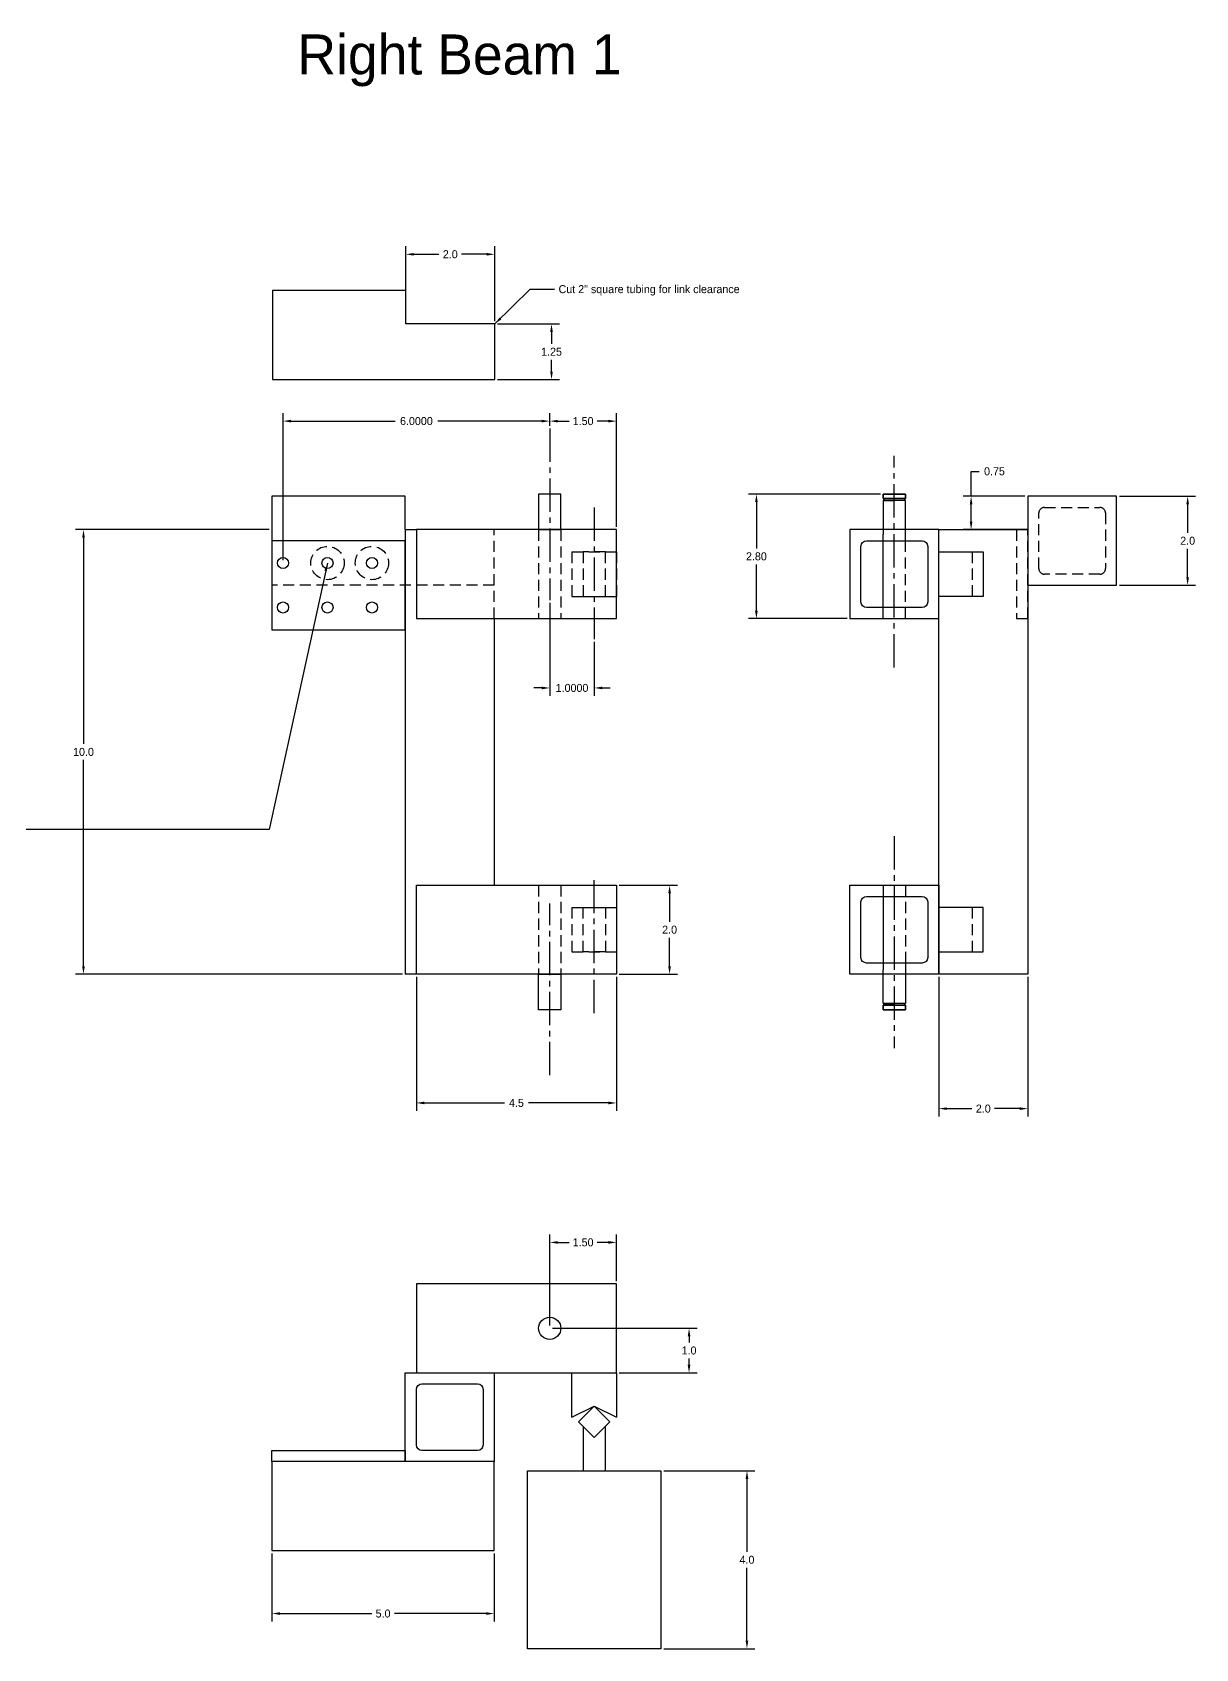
# Model space of a CAD drawing. Header units: inches. Extents: x -28.3 to 33.2, y -8.4 to 28.
# Drawn here: x 7.06 to 33.23, y -8.38 to 27.98 of the extents above; entities that cross this region are included whole.
import ezdxf

# ---------------------------------------------------------------- set-up
doc = ezdxf.new("R2010")
doc.units = ezdxf.units.IN
doc.header["$MEASUREMENT"] = 0
doc.linetypes.add('CENTER2', pattern=[1.125, 0.75, -0.125, 0.125, -0.125])
doc.linetypes.add('DASHED2', pattern=[0.375, 0.25, -0.125])
doc.layers.add('Dems', color=7, linetype='Continuous')
doc.dimstyles.get("Standard").update_dxf_attribs({"dimtxt": 0.18, "dimasz": 0.18, "dimexe": 0.18, "dimexo": 0.0625, "dimgap": 0.09, "dimtad": 0, "dimtih": 1, "dimtoh": 1, "dimdec": 4, "dimzin": 0, "dimdsep": 46, "dimtxsty": 'Standard', "dimcen": 0.09, "dimadec": 0, "dimazin": 0, "dimtfac": 1, "dimtdec": 4, "dimtofl": 0, "dimtmove": 0, "dimatfit": 3, "dimfxl": 0, "dimtolj": 1, "dimtzin": 0, "dimarcsym": 0})

# ---------------------------------------------------------------- blocks, each defined once
blk = doc.blocks.new('*D1')
at = {"color": 0, "lineweight": -2}
for p, q in [((12.386, 16.794), (8.031, 16.794)), ((8.211, 16.614), (8.211, 11.974)), ((8.211, 6.974), (8.211, 11.614)), ((15.386, 6.794), (8.031, 6.794))]:
    blk.add_line(p, q, dxfattribs=at)
at = {"color": 0}
for points in [[(8.181, 16.614), (8.241, 16.614), (8.211, 16.794)], [(8.181, 6.974), (8.241, 6.974), (8.211, 6.794)]]:
    blk.add_solid(points, dxfattribs=at)
at = {"layer": 'Defpoints', "color": 0}
for p in [(12.449, 16.794), (8.211, 6.794), (15.449, 6.794)]:
    blk.add_point(p, dxfattribs=at)
at = {"color": 0, "insert": (8.211, 11.794), "char_height": 0.18, "attachment_point": 5}
blk.add_mtext('\\A1;10.0', dxfattribs=at)
blk = doc.blocks.new('*D2')
at = {"color": 0, "lineweight": -2}
for p, q in [((15.699, 6.731), (15.699, 3.717)), ((20.199, 6.731), (20.199, 3.717)), ((15.879, 3.897), (17.679, 3.897)), ((20.019, 3.897), (18.219, 3.897))]:
    blk.add_line(p, q, dxfattribs=at)
at = {"color": 0}
for points in [[(15.879, 3.927), (15.879, 3.867), (15.699, 3.897)], [(20.019, 3.927), (20.019, 3.867), (20.199, 3.897)]]:
    blk.add_solid(points, dxfattribs=at)
at = {"layer": 'Defpoints', "color": 0}
for p in [(15.699, 6.794), (20.199, 6.794), (20.199, 3.897)]:
    blk.add_point(p, dxfattribs=at)
at = {"color": 0, "insert": (17.949, 3.897), "char_height": 0.18, "attachment_point": 5}
blk.add_mtext('\\A1;4.5', dxfattribs=at)
blk = doc.blocks.new('*D3')
at = {"color": 0, "lineweight": -2}
for p, q in [((18.699, 15.145), (18.699, 13.053)), ((19.699, 14.27), (19.699, 13.053)), ((18.519, 13.233), (18.339, 13.233)), ((19.879, 13.233), (20.059, 13.233))]:
    blk.add_line(p, q, dxfattribs=at)
at = {"color": 0}
for points in [[(18.519, 13.263), (18.519, 13.203), (18.699, 13.233)], [(19.879, 13.263), (19.879, 13.203), (19.699, 13.233)]]:
    blk.add_solid(points, dxfattribs=at)
at = {"layer": 'Defpoints', "color": 0}
for p in [(18.699, 15.207), (19.699, 14.332), (18.699, 13.233)]:
    blk.add_point(p, dxfattribs=at)
at = {"color": 0, "insert": (19.199, 13.233), "char_height": 0.18, "attachment_point": 5}
blk.add_mtext('\\A1;1.0000', dxfattribs=at)
blk = doc.blocks.new('*D4')
at = {"color": 0, "lineweight": -2}
for p, q in [((20.261, 8.794), (21.574, 8.794)), ((21.394, 8.614), (21.394, 7.974)), ((21.394, 6.974), (21.394, 7.614)), ((20.261, 6.794), (21.574, 6.794))]:
    blk.add_line(p, q, dxfattribs=at)
at = {"color": 0}
for points in [[(21.364, 8.614), (21.424, 8.614), (21.394, 8.794)], [(21.364, 6.974), (21.424, 6.974), (21.394, 6.794)]]:
    blk.add_solid(points, dxfattribs=at)
at = {"layer": 'Defpoints', "color": 0}
for p in [(20.199, 8.794), (20.199, 6.794), (21.394, 6.794)]:
    blk.add_point(p, dxfattribs=at)
at = {"color": 0, "insert": (21.394, 7.794), "char_height": 0.18, "attachment_point": 5}
blk.add_mtext('\\A1;2.0', dxfattribs=at)
blk = doc.blocks.new('*D5')
at = {"color": 0, "lineweight": -2}
for p, q in [((18.761, -1.173), (22.011, -1.173)), ((21.831, -1.353), (21.831, -1.493)), ((20.261, -2.173), (22.011, -2.173)), ((21.831, -1.993), (21.831, -1.853))]:
    blk.add_line(p, q, dxfattribs=at)
at = {"color": 0}
for points in [[(21.801, -1.353), (21.861, -1.353), (21.831, -1.173)], [(21.801, -1.993), (21.861, -1.993), (21.831, -2.173)]]:
    blk.add_solid(points, dxfattribs=at)
at = {"layer": 'Defpoints', "color": 0}
for p in [(18.699, -1.173), (20.199, -2.173), (21.831, -2.173)]:
    blk.add_point(p, dxfattribs=at)
at = {"color": 0, "insert": (21.831, -1.673), "char_height": 0.18, "attachment_point": 5}
blk.add_mtext('\\A1;1.0', dxfattribs=at)
blk = doc.blocks.new('*D6')
at = {"color": 0, "lineweight": -2}
for p, q in [((18.699, 19.131), (18.699, 19.415)), ((20.199, 16.856), (20.199, 19.415)), ((18.879, 19.235), (19.134, 19.235)), ((20.019, 19.235), (19.764, 19.235))]:
    blk.add_line(p, q, dxfattribs=at)
at = {"color": 0}
for points in [[(18.879, 19.265), (18.879, 19.205), (18.699, 19.235)], [(20.019, 19.265), (20.019, 19.205), (20.199, 19.235)]]:
    blk.add_solid(points, dxfattribs=at)
at = {"layer": 'Defpoints', "color": 0}
for p in [(18.699, 19.069), (20.199, 19.235), (20.199, 16.794)]:
    blk.add_point(p, dxfattribs=at)
at = {"color": 0, "insert": (19.449, 19.235), "char_height": 0.18, "attachment_point": 5}
blk.add_mtext('\\A1;1.50', dxfattribs=at)
blk = doc.blocks.new('*D7')
at = {"color": 0, "lineweight": -2}
for p, q in [((26.136, 17.593), (23.166, 17.593)), ((23.346, 17.413), (23.346, 16.373)), ((23.346, 14.974), (23.346, 16.013)), ((25.386, 14.794), (23.166, 14.794))]:
    blk.add_line(p, q, dxfattribs=at)
at = {"color": 0}
for points in [[(23.316, 17.413), (23.376, 17.413), (23.346, 17.593)], [(23.316, 14.974), (23.376, 14.974), (23.346, 14.794)]]:
    blk.add_solid(points, dxfattribs=at)
at = {"layer": 'Defpoints', "color": 0}
for p in [(23.346, 17.593), (26.199, 17.593), (25.449, 14.794)]:
    blk.add_point(p, dxfattribs=at)
at = {"color": 0, "insert": (23.346, 16.193), "char_height": 0.18, "attachment_point": 5}
blk.add_mtext('\\A1;2.80', dxfattribs=at)
blk = doc.blocks.new('*D8')
at = {"layer": 'Defpoints', "color": 0}
for p in [(21.199, -4.38), (21.199, -8.38), (23.134, -8.38)]:
    blk.add_point(p, dxfattribs=at)
at = {"layer": 'Dems', "color": 0, "lineweight": -2}
for p, q in [((21.261, -4.38), (23.314, -4.38)), ((23.134, -4.56), (23.134, -6.2)), ((23.134, -8.2), (23.134, -6.56)), ((21.261, -8.38), (23.314, -8.38))]:
    blk.add_line(p, q, dxfattribs=at)
at = {"layer": 'Dems', "color": 0}
for points in [[(23.104, -4.56), (23.164, -4.56), (23.134, -4.38)], [(23.104, -8.2), (23.164, -8.2), (23.134, -8.38)]]:
    blk.add_solid(points, dxfattribs=at)
at = {"layer": 'Dems', "color": 0, "insert": (23.134, -6.38), "char_height": 0.18, "attachment_point": 5}
blk.add_mtext('\\A1;4.0', dxfattribs=at)
blk = doc.blocks.new('*D9')
at = {"layer": 'Defpoints', "color": 0}
for p in [(31.449, 17.544), (31.449, 15.544), (33.046, 15.544)]:
    blk.add_point(p, dxfattribs=at)
at = {"layer": 'Dems', "color": 0, "lineweight": -2}
for p, q in [((31.511, 17.544), (33.226, 17.544)), ((33.046, 17.364), (33.046, 16.724)), ((33.046, 15.724), (33.046, 16.364)), ((31.511, 15.544), (33.226, 15.544))]:
    blk.add_line(p, q, dxfattribs=at)
at = {"layer": 'Dems', "color": 0}
for points in [[(33.016, 17.364), (33.076, 17.364), (33.046, 17.544)], [(33.016, 15.724), (33.076, 15.724), (33.046, 15.544)]]:
    blk.add_solid(points, dxfattribs=at)
at = {"layer": 'Dems', "color": 0, "insert": (33.046, 16.544), "char_height": 0.18, "attachment_point": 5}
blk.add_mtext('\\A1;2.0', dxfattribs=at)
blk = doc.blocks.new('*D10')
at = {"layer": 'Defpoints', "color": 0}
for p in [(27.449, 6.794), (29.449, 6.794), (29.449, 3.769)]:
    blk.add_point(p, dxfattribs=at)
at = {"layer": 'Dems', "color": 0, "lineweight": -2}
for p, q in [((27.449, 6.731), (27.449, 3.589)), ((29.449, 6.731), (29.449, 3.589)), ((27.629, 3.769), (28.194, 3.769)), ((29.269, 3.769), (28.704, 3.769))]:
    blk.add_line(p, q, dxfattribs=at)
at = {"layer": 'Dems', "color": 0}
for points in [[(27.629, 3.799), (27.629, 3.739), (27.449, 3.769)], [(29.269, 3.799), (29.269, 3.739), (29.449, 3.769)]]:
    blk.add_solid(points, dxfattribs=at)
at = {"layer": 'Dems', "color": 0, "insert": (28.449, 3.769), "char_height": 0.18, "attachment_point": 5}
blk.add_mtext('\\A1;2.0', dxfattribs=at)
blk = doc.blocks.new('*D13')
at = {"layer": 'Defpoints', "color": 0}
for p in [(12.699, 19.236), (18.699, 19.235), (12.699, 16.044)]:
    blk.add_point(p, dxfattribs=at)
at = {"layer": 'Dems', "color": 0, "lineweight": -2}
for p, q in [((12.699, 16.106), (12.699, 19.416)), ((18.699, 19.297), (18.699, 19.416)), ((12.879, 19.236), (15.219, 19.236)), ((18.519, 19.236), (16.179, 19.236))]:
    blk.add_line(p, q, dxfattribs=at)
at = {"layer": 'Dems', "color": 0}
for points in [[(12.879, 19.266), (12.879, 19.206), (12.699, 19.236)], [(18.519, 19.266), (18.519, 19.206), (18.699, 19.236)]]:
    blk.add_solid(points, dxfattribs=at)
at = {"layer": 'Dems', "color": 0, "insert": (15.699, 19.236), "char_height": 0.18, "attachment_point": 5}
blk.add_mtext('\\A1;6.0000', dxfattribs=at)
blk = doc.blocks.new('*D15')
at = {"layer": 'Defpoints', "color": 0}
for p in [(12.449, -6.173), (17.449, -6.173), (12.449, -7.59)]:
    blk.add_point(p, dxfattribs=at)
at = {"layer": 'Dems', "color": 0, "lineweight": -2}
for p, q in [((12.449, -6.235), (12.449, -7.77)), ((17.449, -6.235), (17.449, -7.77)), ((12.629, -7.59), (14.694, -7.59)), ((17.269, -7.59), (15.204, -7.59))]:
    blk.add_line(p, q, dxfattribs=at)
at = {"layer": 'Dems', "color": 0}
for points in [[(12.629, -7.56), (12.629, -7.62), (12.449, -7.59)], [(17.269, -7.56), (17.269, -7.62), (17.449, -7.59)]]:
    blk.add_solid(points, dxfattribs=at)
at = {"layer": 'Dems', "color": 0, "insert": (14.949, -7.59), "char_height": 0.18, "attachment_point": 5}
blk.add_mtext('\\A1;5.0', dxfattribs=at)
blk = doc.blocks.new('*D28')
at = {"layer": 'Defpoints', "color": 0}
for p in [(18.699, 0.76), (20.199, -0.173), (18.699, -1.173)]:
    blk.add_point(p, dxfattribs=at)
at = {"layer": 'Dems', "color": 0, "lineweight": -2}
for p, q in [((18.699, -1.11), (18.699, 0.94)), ((18.879, 0.76), (19.134, 0.76)), ((20.019, 0.76), (19.764, 0.76)), ((20.199, -0.11), (20.199, 0.94))]:
    blk.add_line(p, q, dxfattribs=at)
at = {"layer": 'Dems', "color": 0}
for points in [[(18.879, 0.79), (18.879, 0.73), (18.699, 0.76)], [(20.019, 0.79), (20.019, 0.73), (20.199, 0.76)]]:
    blk.add_solid(points, dxfattribs=at)
at = {"layer": 'Dems', "color": 0, "insert": (19.449, 0.76), "char_height": 0.18, "attachment_point": 5}
blk.add_mtext('\\A1;1.50', dxfattribs=at)
blk = doc.blocks.new('*D29')
at = {"layer": 'Defpoints', "color": 0}
for p in [(29.449, 17.544), (28.176, 16.794), (29.449, 16.794)]:
    blk.add_point(p, dxfattribs=at)
at = {"layer": 'Dems', "color": 0, "lineweight": -2}
for p, q in [((28.176, 17.544), (28.176, 18.106)), ((28.176, 18.106), (28.356, 18.106)), ((29.386, 17.544), (27.996, 17.544)), ((28.176, 16.974), (28.176, 17.364)), ((29.386, 16.794), (27.996, 16.794))]:
    blk.add_line(p, q, dxfattribs=at)
at = {"layer": 'Dems', "color": 0}
for points in [[(28.146, 17.364), (28.206, 17.364), (28.176, 17.544)], [(28.146, 16.974), (28.206, 16.974), (28.176, 16.794)]]:
    blk.add_solid(points, dxfattribs=at)
at = {"layer": 'Dems', "color": 0, "insert": (28.701, 18.106), "char_height": 0.18, "attachment_point": 5}
blk.add_mtext('\\A1;0.75', dxfattribs=at)
blk = doc.blocks.new('*D30')
at = {"layer": 'Defpoints', "color": 0}
for p in [(17.461, 21.421), (17.461, 20.171), (18.738, 20.171)]:
    blk.add_point(p, dxfattribs=at)
at = {"layer": 'Dems', "color": 0, "lineweight": -2}
for p, q in [((17.524, 21.421), (18.918, 21.421)), ((18.738, 21.241), (18.738, 20.976)), ((18.738, 20.351), (18.738, 20.616)), ((17.524, 20.171), (18.918, 20.171))]:
    blk.add_line(p, q, dxfattribs=at)
at = {"layer": 'Dems', "color": 0}
for points in [[(18.708, 21.241), (18.768, 21.241), (18.738, 21.421)], [(18.708, 20.351), (18.768, 20.351), (18.738, 20.171)]]:
    blk.add_solid(points, dxfattribs=at)
at = {"layer": 'Dems', "color": 0, "insert": (18.738, 20.796), "char_height": 0.18, "attachment_point": 5}
blk.add_mtext('\\A1;1.25', dxfattribs=at)
blk = doc.blocks.new('*D31')
at = {"layer": 'Defpoints', "color": 0}
for p in [(15.461, 22.989), (15.461, 21.421), (17.461, 21.421)]:
    blk.add_point(p, dxfattribs=at)
at = {"layer": 'Dems', "color": 0, "lineweight": -2}
for p, q in [((15.461, 21.483), (15.461, 23.169)), ((15.641, 22.989), (16.206, 22.989)), ((17.281, 22.989), (16.716, 22.989)), ((17.461, 21.483), (17.461, 23.169))]:
    blk.add_line(p, q, dxfattribs=at)
at = {"layer": 'Dems', "color": 0}
for points in [[(15.641, 23.019), (15.641, 22.959), (15.461, 22.989)], [(17.281, 23.019), (17.281, 22.959), (17.461, 22.989)]]:
    blk.add_solid(points, dxfattribs=at)
at = {"layer": 'Dems', "color": 0, "insert": (16.461, 22.989), "char_height": 0.18, "attachment_point": 5}
blk.add_mtext('\\A1;2.0', dxfattribs=at)

msp = doc.modelspace()

# ---------------------------------------------------------------- linework, layer by layer
at = {"linetype": 'CENTER2'}
for p, q in [((18.69854, 19.06888), (18.69854, 15.20743)), ((26.44854, 13.69258), (26.44854, 18.45836)), ((19.69854, 17.29388), (19.69854, 14.33243)), ((26.44854, 9.89518), (26.44854, 5.12939)), ((19.69854, 5.91888), (19.69854, 8.90786)), ((18.69854, 4.51888), (18.69854, 8.38133))]:
    msp.add_line(p, q, dxfattribs=at)
at = {"color": 5}
for p, q in [((26.69854, 17.59258), (26.19854, 17.59258)), ((26.19854, 17.59258), (26.19854, 17.49258)), ((26.19854, 17.49258), (26.21454, 17.49258)), ((26.21454, 17.49258), (26.21454, 17.45258)), ((26.68254, 17.45258), (26.68254, 17.49258)), ((26.68254, 17.49258), (26.69854, 17.49258)), ((26.69854, 17.49258), (26.69854, 17.59258)), ((26.21454, 17.45258), (26.19854, 17.45258)), ((26.19854, 17.45258), (26.19854, 16.69258)), ((26.69854, 17.45258), (26.68254, 17.45258)), ((26.69854, 16.33388), (26.69854, 17.45258)), ((15.44854, 16.79388), (15.44854, 6.79388)), ((26.19854, 14.79388), (26.19854, 16.44258)), ((17.44854, 14.79388), (17.44854, 8.79388)), ((26.19854, 8.79388), (26.19854, 7.14518)), ((26.69854, 7.25388), (26.69854, 6.13518)), ((26.19854, 6.13518), (26.19854, 6.89518)), ((26.21454, 6.13518), (26.19854, 6.13518)), ((26.19854, 5.99518), (26.19854, 6.09518)), ((26.19854, 6.09518), (26.21454, 6.09518)), ((26.69854, 5.99518), (26.19854, 5.99518)), ((26.21454, 6.09518), (26.21454, 6.13518)), ((26.69854, 6.13518), (26.68254, 6.13518)), ((26.68254, 6.13518), (26.68254, 6.09518)), ((26.68254, 6.09518), (26.69854, 6.09518)), ((26.69854, 6.09518), (26.69854, 5.99518)), ((19.19854, -3.17265), (19.19854, -2.17265)), ((19.19854, -2.17265), (20.19854, -2.17265)), ((20.19854, -2.17265), (20.19854, -3.17265)), ((19.19854, -3.17265), (19.69854, -2.92265)), ((19.69854, -2.92265), (20.19854, -3.17265))]:
    msp.add_line(p, q, dxfattribs=at)
at = {"color": 5, "linetype": 'DASHED2'}
for p, q in [((18.44854, 16.79388), (18.44854, 14.79388)), ((18.94854, 16.79388), (18.94854, 14.79388)), ((26.19854, 16.44258), (26.19854, 16.69258)), ((19.19854, 16.29388), (19.19854, 15.29388)), ((19.19854, 16.29388), (20.19854, 16.29388)), ((20.19854, 16.29388), (20.19854, 15.29388)), ((26.69854, 14.79388), (26.69854, 16.33388)), ((28.19854, 16.29388), (28.19854, 15.29388)), ((19.19854, 15.29388), (20.19854, 15.29388)), ((18.44854, 8.79388), (18.44854, 6.79388)), ((18.94854, 8.79388), (18.94854, 6.79388)), ((26.69854, 8.79388), (26.69854, 7.25388)), ((19.19854, 8.29388), (19.19854, 7.29388)), ((19.19854, 8.29388), (20.19854, 8.29388)), ((20.19854, 8.29388), (20.19854, 7.29388)), ((28.19854, 8.29388), (28.19854, 7.29388)), ((19.19854, 7.29388), (20.19854, 7.29388)), ((26.19854, 7.14518), (26.19854, 6.89518))]:
    msp.add_line(p, q, dxfattribs=at)
at = {"color": 1}
for p, q in [((19.44854, -3.37976), (19.44854, -4.37976)), ((19.94854, -4.37976), (19.94854, -3.37976)), ((19.44854, -4.37976), (19.94854, -4.37976))]:
    msp.add_line(p, q, dxfattribs=at)
at = {"color": 5}
for points in [[(18.44854, 16.79388), (18.94854, 16.79388), (18.94854, 17.59258), (18.44854, 17.59258)], [(26.19854, 17.59258), (26.69854, 17.59258), (26.69854, 17.49258), (26.19854, 17.49258)], [(26.44854, 17.49258), (26.21454, 17.49258), (26.21454, 17.45258), (26.44854, 17.45258)], [(26.21454, 17.49258), (26.68254, 17.49258), (26.68254, 17.45258), (26.21454, 17.45258)], [(29.44854, 15.54388), (31.44854, 15.54388), (31.44854, 17.54388), (29.44854, 17.54388)], [(15.69854, 14.79388), (20.19854, 14.79388), (20.19854, 16.79388), (15.69854, 16.79388)], [(27.44854, 16.79388), (25.44854, 16.79388), (25.44854, 14.79388), (27.44854, 14.79388)], [(27.44854, 16.79388), (29.44854, 16.79388), (29.44854, 6.79388), (27.44854, 6.79388)], [(27.44854, 16.29388), (28.44854, 16.29388), (28.44854, 15.29388), (27.44854, 15.29388)], [(15.69854, 8.79388), (20.19854, 8.79388), (20.19854, 6.79388), (15.69854, 6.79388)], [(27.44854, 6.79388), (25.44854, 6.79388), (25.44854, 8.79388), (27.44854, 8.79388)], [(27.44854, 7.29388), (28.44854, 7.29388), (28.44854, 8.29388), (27.44854, 8.29388)], [(18.44854, 6.79388), (18.94854, 6.79388), (18.94854, 5.99518), (18.44854, 5.99518)], [(26.19854, 5.99518), (26.69854, 5.99518), (26.69854, 6.09518), (26.19854, 6.09518)], [(26.44854, 6.09518), (26.21454, 6.09518), (26.21454, 6.13518), (26.44854, 6.13518)], [(26.21454, 6.09518), (26.68254, 6.09518), (26.68254, 6.13518), (26.21454, 6.13518)], [(15.69854, -2.17265), (20.19854, -2.17265), (20.19854, -0.17265), (15.69854, -0.17265)], [(15.44854, -2.17265), (17.44854, -2.17265), (17.44854, -4.17265), (15.44854, -4.17265)], [(17.44854, -4.17265), (12.44854, -4.17265), (12.44854, -6.17265), (17.44854, -6.17265)]]:
    msp.add_lwpolyline(points, close=True, dxfattribs=at)
at = {"color": 5, "linetype": 'DASHED2'}
msp.add_lwpolyline([(29.82354, 17.29388), (31.07354, 17.29388, -0.41421356), (31.19854, 17.16888), (31.19854, 15.91888, -0.41421356), (31.07354, 15.79388), (29.82354, 15.79388, -0.41421356), (29.69854, 15.91888), (29.69854, 17.16888, -0.41421356)], format="xyb", close=True, dxfattribs=at)
at = {"color": 5}
for points in [[(25.82354, 16.54388), (27.07354, 16.54388, -0.41421356), (27.19854, 16.41888), (27.19854, 15.16888, -0.41421356), (27.07354, 15.04388), (25.82354, 15.04388, -0.41421356), (25.69854, 15.16888), (25.69854, 16.41888, -0.41421356)], [(25.82354, 8.54388), (27.07354, 8.54388, -0.41421356), (27.19854, 8.41888), (27.19854, 7.16888, -0.41421356), (27.07354, 7.04388), (25.82354, 7.04388, -0.41421356), (25.69854, 7.16888), (25.69854, 8.41888, -0.41421356)], [(15.82354, -2.42265), (17.07354, -2.42265, -0.41421356), (17.19854, -2.54765), (17.19854, -3.79765, -0.41421356), (17.07354, -3.92265), (15.82354, -3.92265, -0.41421356), (15.69854, -3.79765), (15.69854, -2.54765, -0.41421356)]]:
    msp.add_lwpolyline(points, format="xyb", close=True, dxfattribs=at)
at = {"color": 1, "linetype": 'DASHED2'}
for points in [[(19.44854, 15.29388), (19.94854, 15.29388), (19.94854, 16.29388), (19.44854, 16.29388)], [(19.44854, 8.29388), (19.94854, 8.29388), (19.94854, 7.29388), (19.44854, 7.29388)]]:
    msp.add_lwpolyline(points, close=True, dxfattribs=at)
at = {"color": 1}
for points in [[(19.69854, -2.92265), (20.0521, -3.27621), (19.69854, -3.62976), (19.34499, -3.27621)], [(18.19854, -4.37976), (21.19854, -4.37976), (21.19854, -8.37976), (18.19854, -8.37976)]]:
    msp.add_lwpolyline(points, close=True, dxfattribs=at)
at = {"color": 5}
msp.add_circle((18.69854, -1.17265), 0.25, dxfattribs=at)
at = {"layer": 'Dems', "color": 5}
for p, q in [((15.46116, 22.17078), (12.46116, 22.17078)), ((12.46116, 22.17078), (12.46116, 20.17078)), ((15.46116, 21.42078), (15.46116, 22.17078)), ((17.46116, 21.42078), (15.46116, 21.42078)), ((17.46116, 20.17078), (17.46116, 21.42078)), ((12.46116, 20.17078), (17.46116, 20.17078)), ((15.44854, 17.54388), (12.44854, 17.54388)), ((12.44854, 17.54388), (12.44854, 16.29388)), ((15.44854, 16.79388), (15.44854, 17.54388)), ((15.44854, 16.79388), (15.69854, 16.79388)), ((15.94854, 6.79388), (15.44854, 6.79388))]:
    msp.add_line(p, q, dxfattribs=at)
at = {"layer": 'Dems', "color": 5, "linetype": 'DASHED2'}
for p, q in [((17.44854, 14.79388), (17.44854, 16.79388)), ((17.44854, 15.54388), (12.44854, 15.54388)), ((15.69854, 14.79388), (17.44854, 14.79388))]:
    msp.add_line(p, q, dxfattribs=at)
at = {"layer": 'Dems', "color": 6, "linetype": 'DASHED2'}
msp.add_lwpolyline([(29.44854, 16.79388), (29.19854, 16.79388), (29.19854, 14.79388), (29.44854, 14.79388)], close=True, dxfattribs=at)
at = {"layer": 'Dems', "color": 6}
for points in [[(15.44854, 16.54388), (12.44854, 16.54388), (12.44854, 14.54388), (15.44854, 14.54388)], [(15.44854, -4.17265), (12.44854, -4.17265), (12.44854, -3.92265), (15.44854, -3.92265)]]:
    msp.add_lwpolyline(points, close=True, dxfattribs=at)
at = {"layer": 'Dems', "color": 6, "linetype": 'DASHED2'}
for centre in [(13.69854, 16.04388), (14.69854, 16.04388)]:
    msp.add_circle(centre, 0.375, dxfattribs=at)
at = {"layer": 'Dems', "color": 6}
for centre in [(12.69854, 16.04388), (13.69854, 16.04388), (14.69854, 16.04388), (12.69854, 15.04388), (13.69854, 15.04388), (14.69854, 15.04388)]:
    msp.add_circle(centre, 0.125, dxfattribs=at)

# ---------------------------------------------------------------- texts
at = {"layer": 'Dems', "insert": (13.02277, 27.9343), "char_height": 0.9, "width": 15.2655, "attachment_point": 1}
msp.add_mtext('Right Beam 1', dxfattribs=at)
at = {"layer": 'Dems', "color": 5, "insert": (18.89624, 22.29486), "char_height": 0.18, "width": 8.0849, "attachment_point": 1}
msp.add_mtext('{\\C256;Cut 2" square tubing for link clearance}', dxfattribs=at)

# ---------------------------------------------------------------- dimensions: what is measured, and where the dimension line sits
for base, p1, p2, override, picture, middle in [((20.19854, 19.23456), (18.69854, 19.06888), (20.19854, 16.79388), {"dimdec": 2}, '*D6', (19.44854, 19.23456)), ((20.19854, 3.89723), (15.69854, 6.79388), (20.19854, 6.79388), {"dimdec": 1}, '*D2', (17.94854, 3.89723))]:
    dim = msp.add_linear_dim(base=base, p1=p1, p2=p2, dimstyle='Standard', override=override)
    dim.commit()
    dim.dimension.update_dxf_attribs({"geometry": picture, "text_midpoint": middle})
for base, p1, p2, override, picture, middle in [((23.34556, 17.59258), (25.44854, 14.79388), (26.19854, 17.59258), {"dimdec": 2}, '*D7', (23.34556, 16.19323)), ((8.2108, 6.79388), (12.44854, 16.79388), (15.44854, 6.79388), {"dimdec": 1}, '*D1', (8.2108, 11.79388)), ((21.39424, 6.79388), (20.19854, 8.79388), (20.19854, 6.79388), {"dimdec": 1}, '*D4', (21.39424, 7.79388)), ((21.8312, -2.17265), (18.69854, -1.17265), (20.19854, -2.17265), {"dimdec": 1}, '*D5', (21.8312, -1.67265))]:
    dim = msp.add_linear_dim(base=base, p1=p1, p2=p2, angle=90, dimstyle='Standard', override=override)
    dim.commit()
    dim.dimension.update_dxf_attribs({"geometry": picture, "text_midpoint": middle})
dim = msp.add_linear_dim(base=(18.69854, 13.23267), p1=(19.69854, 14.33243), p2=(18.69854, 15.20743), dimstyle='Standard')
dim.commit()
dim.dimension.update_dxf_attribs({"geometry": '*D3', "text_midpoint": (19.19854, 13.23267)})
at = {"layer": 'Dems', "color": 5}
dim = msp.add_linear_dim(base=(15.46116, 22.98887), p1=(17.46116, 21.42078), p2=(15.46116, 21.42078), dimstyle='Standard', override={"dimdec": 1}, dxfattribs=at)
dim.commit()
dim.dimension.update_dxf_attribs({"geometry": '*D31', "text_midpoint": (16.46116, 22.98887)})
dim = msp.add_linear_dim(base=(18.73802, 20.17078), p1=(17.46116, 21.42078), p2=(17.46116, 20.17078), angle=90, dimstyle='Standard', override={"dimdec": 2}, dxfattribs=at)
dim.commit()
dim.dimension.update_dxf_attribs({"geometry": '*D30', "text_midpoint": (18.73802, 20.79578)})
at = {"layer": 'Dems'}
dim = msp.add_linear_dim(base=(12.69854, 19.23592), p1=(18.69854, 19.23456), p2=(12.69854, 16.04388), dimstyle='Standard', dxfattribs=at)
dim.commit()
dim.dimension.update_dxf_attribs({"geometry": '*D13', "text_midpoint": (15.69854, 19.23592)})
at = {"layer": 'Dems', "color": 5}
dim = msp.add_linear_dim(base=(28.17552, 16.79388), p1=(29.44854, 17.54388), p2=(29.44854, 16.79388), angle=90, dimstyle='Standard', override={"dimdec": 2}, dxfattribs=at)
dim.commit()
dim.dimension.update_dxf_attribs({"geometry": '*D29', "text_midpoint": (28.70052, 18.10593), "dimtype": 160})
at = {"layer": 'Dems'}
for base, p1, p2, picture, middle in [((33.0463, 15.54388), (31.44854, 17.54388), (31.44854, 15.54388), '*D9', (33.0463, 16.54388)), ((23.13372, -8.37976), (21.19854, -4.37976), (21.19854, -8.37976), '*D8', (23.13372, -6.37976))]:
    dim = msp.add_linear_dim(base=base, p1=p1, p2=p2, angle=90, dimstyle='Standard', override={"dimdec": 1}, dxfattribs=at)
    dim.commit()
    dim.dimension.update_dxf_attribs({"geometry": picture, "text_midpoint": middle})
for base, p1, p2, override, picture, middle in [((29.44854, 3.76935), (27.44854, 6.79388), (29.44854, 6.79388), {"dimdec": 1}, '*D10', (28.44854, 3.76935)), ((18.69854, 0.75959), (20.19854, -0.17265), (18.69854, -1.17265), {"dimdec": 2}, '*D28', (19.44854, 0.75959)), ((12.44854, -7.59041), (17.44854, -6.17265), (12.44854, -6.17265), {"dimdec": 1}, '*D15', (14.94854, -7.59041))]:
    dim = msp.add_linear_dim(base=base, p1=p1, p2=p2, dimstyle='Standard', override=override, dxfattribs=at)
    dim.commit()
    dim.dimension.update_dxf_attribs({"geometry": picture, "text_midpoint": middle})

# ---------------------------------------------------------------- leaders
at = {"layer": 'Dems', "color": 5, "annotation_type": 0, "has_hookline": 1, "hookline_direction": 0, "text_width": 6.48}
msp.add_leader([(17.46116, 21.42078), (18.26043, 22.20486), (18.80624, 22.20486)], dimstyle='Standard', override={"dimgap": 0.09, "dimtad": 0}, dxfattribs=at)
at = {"layer": 'Dems', "annotation_type": 0, "has_hookline": 1, "hookline_direction": 1, "text_width": 8.82}
msp.add_leader([(13.69854, 16.04388), (12.38481, 10.04999), (6.55024, 10.04999)], dimstyle='Standard', override={"dimgap": 0.09, "dimtad": 0}, dxfattribs=at)

doc.saveas('drawing.dxf')
